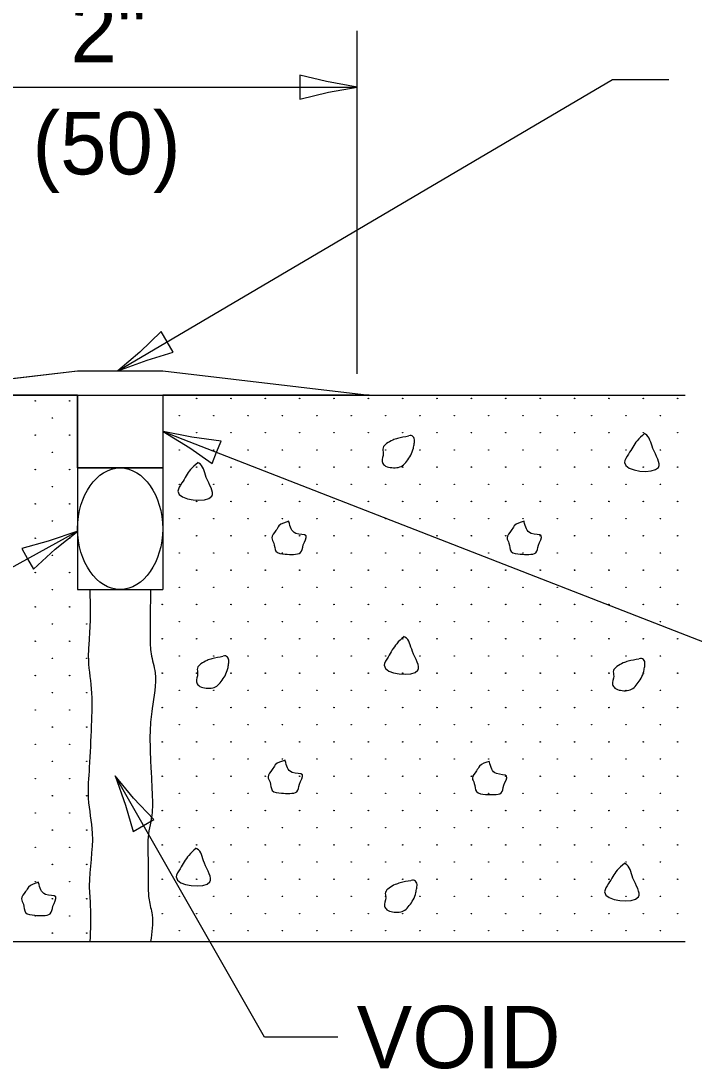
# Model space of a CAD drawing. Extents: x 0 to 2.83, y 0 to 1.83.
# Drawn here: x 1.8889 to 2.026, y 0.5037 to 0.7172 of the extents above; entities that cross this region are included whole.
import ezdxf

# ---------------------------------------------------------------- set-up
doc = ezdxf.new("R2010")
doc.units = 0
for name, color, linetype in [('RD_Pr_Roadway_Dimensions', 7, 'Continuous'), ('RD_Pr_Roadway_Items', 7, 'Continuous'), ('RD_Pr_Roadway_Notes', 7, 'Continuous')]:
    doc.layers.add(name, color=color, linetype=linetype)

msp = doc.modelspace()

# ---------------------------------------------------------------- linework, layer by layer
at = {"layer": 'RD_Pr_Roadway_Dimensions'}
for p, q in [((1.95735, 0.64533), (1.95735, 0.71521)), ((1.85838, 0.70375), (1.95735, 0.70375))]:
    msp.add_line(p, q, dxfattribs=at)
msp.add_lwpolyline([(1.94569, 0.70619), (1.94568, 0.70375), (1.94568, 0.70131), (1.95152, 0.70274), (1.95735, 0.70375), (1.95113, 0.70488)], close=True, dxfattribs=at)
at = {"layer": 'RD_Pr_Roadway_Items'}
for p, q in [((1.85838, 0.64098), (1.90044, 0.64593)), ((1.90044, 0.64593), (1.91776, 0.64593)), ((1.91776, 0.64593), (1.95982, 0.64098)), ((1.78663, 0.64098), (2.02415, 0.64098)), ((1.90044, 0.64098), (1.90044, 0.6014)), ((1.91776, 0.64098), (1.91776, 0.6014)), ((1.90044, 0.62614), (1.91776, 0.62614)), ((1.90044, 0.6014), (1.91776, 0.6014)), ((1.78663, 0.52964), (2.02415, 0.52964))]:
    msp.add_line(p, q, dxfattribs=at)
msp.add_lwpolyline([(1.85838, 0.64098), (1.90044, 0.64593), (1.91776, 0.64593), (1.95982, 0.64098), (1.91776, 0.64098), (1.91776, 0.62614), (1.90044, 0.62614), (1.90044, 0.64098)], close=True, dxfattribs=at)
for centre in [(1.89181, 0.63982), (1.89881, 0.63982), (1.92467, 0.64031), (1.93166, 0.64031), (1.93866, 0.64031), (1.94566, 0.64031), (1.95266, 0.64031), (1.95966, 0.64031), (1.96665, 0.64031), (1.97365, 0.64031), (1.98065, 0.64031), (1.98765, 0.64031), (1.99465, 0.64031), (2.00164, 0.64031), (2.00864, 0.64031), (2.01564, 0.64031), (2.02264, 0.64031), (1.92117, 0.63682), (1.92817, 0.63682), (1.93516, 0.63682), (1.94216, 0.63682), (1.94916, 0.63682), (1.95616, 0.63682), (1.96316, 0.63682), (1.97015, 0.63682), (1.97715, 0.63682), (1.98415, 0.63682), (1.99115, 0.63682), (1.99815, 0.63682), (2.00514, 0.63682), (2.01214, 0.63682), (2.01914, 0.63682), (1.89531, 0.63633), (1.89181, 0.63283), (1.89881, 0.63283), (1.92467, 0.63332), (1.93166, 0.63332), (1.93866, 0.63332), (1.94566, 0.63332), (1.95266, 0.63332), (1.95966, 0.63332), (1.96665, 0.63332), (1.97365, 0.63332), (1.98065, 0.63332), (1.98765, 0.63332), (1.99465, 0.63332), (2.00164, 0.63332), (2.00864, 0.63332), (2.01564, 0.63332), (2.02264, 0.63332), (1.89531, 0.62933), (1.92117, 0.62982), (1.92817, 0.62982), (1.93516, 0.62982), (1.94216, 0.62982), (1.94916, 0.62982), (1.95616, 0.62982), (1.96316, 0.62982), (1.97015, 0.62982), (1.97715, 0.62982), (1.98415, 0.62982), (1.99115, 0.62982), (1.99815, 0.62982), (2.00514, 0.62982), (2.01214, 0.62982), (2.01914, 0.62982), (1.89181, 0.62583), (1.89881, 0.62583), (1.92467, 0.62632), (1.93166, 0.62632), (1.93866, 0.62632), (1.94566, 0.62632), (1.95266, 0.62632), (1.95966, 0.62632), (1.96665, 0.62632), (1.97365, 0.62632), (1.98065, 0.62632), (1.98765, 0.62632), (1.99465, 0.62632), (2.00164, 0.62632), (2.00864, 0.62632), (2.01564, 0.62632), (2.02264, 0.62632), (1.89531, 0.62233), (1.92117, 0.62282), (1.92817, 0.62282), (1.93516, 0.62282), (1.94216, 0.62282), (1.94916, 0.62282), (1.95616, 0.62282), (1.96316, 0.62282), (1.97015, 0.62282), (1.97715, 0.62282), (1.98415, 0.62282), (1.99115, 0.62282), (1.99815, 0.62282), (2.00514, 0.62282), (2.01214, 0.62282), (2.01914, 0.62282), (1.92467, 0.61932), (1.93166, 0.61932), (1.93866, 0.61932), (1.94566, 0.61932), (1.95266, 0.61932), (1.95966, 0.61932), (1.96665, 0.61932), (1.97365, 0.61932), (1.98065, 0.61932), (1.98765, 0.61932), (1.99465, 0.61932), (2.00164, 0.61932), (2.00864, 0.61932), (2.01564, 0.61932), (2.02264, 0.61932), (1.89181, 0.61883), (1.89881, 0.61883), (1.89531, 0.61533), (1.92117, 0.61582), (1.92817, 0.61582), (1.93516, 0.61582), (1.94216, 0.61582), (1.94916, 0.61582), (1.95616, 0.61582), (1.96316, 0.61582), (1.97015, 0.61582), (1.97715, 0.61582), (1.98415, 0.61582), (1.99115, 0.61582), (1.99815, 0.61582), (2.00514, 0.61582), (2.01214, 0.61582), (2.01914, 0.61582), (1.89181, 0.61183), (1.89881, 0.61183), (1.92467, 0.61232), (1.93166, 0.61232), (1.93866, 0.61232), (1.94566, 0.61232), (1.95266, 0.61232), (1.95966, 0.61232), (1.96665, 0.61232), (1.97365, 0.61232), (1.98065, 0.61232), (1.98765, 0.61232), (1.99465, 0.61232), (2.00164, 0.61232), (2.00864, 0.61232), (2.01564, 0.61232), (2.02264, 0.61232), (1.92117, 0.60882), (1.92817, 0.60882), (1.93516, 0.60882), (1.94216, 0.60882), (1.94916, 0.60882), (1.95616, 0.60882), (1.96316, 0.60882), (1.97015, 0.60882), (1.97715, 0.60882), (1.98415, 0.60882), (1.99115, 0.60882), (1.99815, 0.60882), (2.00514, 0.60882), (2.01214, 0.60882), (2.01914, 0.60882), (1.89531, 0.60833), (1.89181, 0.60483), (1.89881, 0.60483), (1.92467, 0.60532), (1.93166, 0.60532), (1.93866, 0.60532), (1.94566, 0.60532), (1.95266, 0.60532), (1.95966, 0.60532), (1.96665, 0.60532), (1.97365, 0.60532), (1.98065, 0.60532), (1.98765, 0.60532), (1.99465, 0.60532), (2.00164, 0.60532), (2.00864, 0.60532), (2.01564, 0.60532), (2.02264, 0.60532), (1.89531, 0.60134), (1.90231, 0.60134), (1.92117, 0.60183), (1.92817, 0.60183), (1.93516, 0.60183), (1.94216, 0.60183), (1.94916, 0.60183), (1.95616, 0.60183), (1.96316, 0.60183), (1.97015, 0.60183), (1.97715, 0.60183), (1.98415, 0.60183), (1.99115, 0.60183), (1.99815, 0.60183), (2.00514, 0.60183), (2.01214, 0.60183), (2.01914, 0.60183), (1.91767, 0.59833), (1.92467, 0.59833), (1.93166, 0.59833), (1.93866, 0.59833), (1.94566, 0.59833), (1.95266, 0.59833), (1.95966, 0.59833), (1.96665, 0.59833), (1.97365, 0.59833), (1.98065, 0.59833), (1.98765, 0.59833), (1.99465, 0.59833), (2.00164, 0.59833), (2.00864, 0.59833), (2.01564, 0.59833), (2.02264, 0.59833), (1.89181, 0.59784), (1.89881, 0.59784), (1.89531, 0.59434), (1.90231, 0.59434), (1.92117, 0.59483), (1.92817, 0.59483), (1.93516, 0.59483), (1.94216, 0.59483), (1.94916, 0.59483), (1.95616, 0.59483), (1.96316, 0.59483), (1.97015, 0.59483), (1.97715, 0.59483), (1.98415, 0.59483), (1.99115, 0.59483), (1.99815, 0.59483), (2.00514, 0.59483), (2.01214, 0.59483), (2.01914, 0.59483), (1.89181, 0.59084), (1.89881, 0.59084), (1.91767, 0.59133), (1.92467, 0.59133), (1.93166, 0.59133), (1.93866, 0.59133), (1.94566, 0.59133), (1.95266, 0.59133), (1.95966, 0.59133), (1.96665, 0.59133), (1.97365, 0.59133), (1.98065, 0.59133), (1.98765, 0.59133), (1.99465, 0.59133), (2.00164, 0.59133), (2.00864, 0.59133), (2.01564, 0.59133), (2.02264, 0.59133), (1.89531, 0.58734), (1.90231, 0.58734), (1.92117, 0.58783), (1.92817, 0.58783), (1.93516, 0.58783), (1.94216, 0.58783), (1.94916, 0.58783), (1.95616, 0.58783), (1.96316, 0.58783), (1.97015, 0.58783), (1.97715, 0.58783), (1.98415, 0.58783), (1.99115, 0.58783), (1.99815, 0.58783), (2.00514, 0.58783), (2.01214, 0.58783), (2.01914, 0.58783), (1.89181, 0.58384), (1.89881, 0.58384), (1.91767, 0.58433), (1.92467, 0.58433), (1.93166, 0.58433), (1.93866, 0.58433), (1.94566, 0.58433), (1.95266, 0.58433), (1.95966, 0.58433), (1.96665, 0.58433), (1.97365, 0.58433), (1.98065, 0.58433), (1.98765, 0.58433), (1.99465, 0.58433), (2.00164, 0.58433), (2.00864, 0.58433), (2.01564, 0.58433), (2.02264, 0.58433), (1.89531, 0.58034), (1.90231, 0.58034), (1.92117, 0.58083), (1.92817, 0.58083), (1.93516, 0.58083), (1.94216, 0.58083), (1.94916, 0.58083), (1.95616, 0.58083), (1.96316, 0.58083), (1.97015, 0.58083), (1.97715, 0.58083), (1.98415, 0.58083), (1.99115, 0.58083), (1.99815, 0.58083), (2.00514, 0.58083), (2.01214, 0.58083), (2.01914, 0.58083), (1.89181, 0.57684), (1.89881, 0.57684), (1.91767, 0.57733), (1.92467, 0.57733), (1.93166, 0.57733), (1.93866, 0.57733), (1.94566, 0.57733), (1.95266, 0.57733), (1.95966, 0.57733), (1.96665, 0.57733), (1.97365, 0.57733), (1.98065, 0.57733), (1.98765, 0.57733), (1.99465, 0.57733), (2.00164, 0.57733), (2.00864, 0.57733), (2.01564, 0.57733), (2.02264, 0.57733), (1.89531, 0.57334), (1.90231, 0.57334), (1.92117, 0.57383), (1.92817, 0.57383), (1.93516, 0.57383), (1.94216, 0.57383), (1.94916, 0.57383), (1.95616, 0.57383), (1.96316, 0.57383), (1.97015, 0.57383), (1.97715, 0.57383), (1.98415, 0.57383), (1.99115, 0.57383), (1.99815, 0.57383), (2.00514, 0.57383), (2.01214, 0.57383), (2.01914, 0.57383), (1.91767, 0.57033), (1.92467, 0.57033), (1.93166, 0.57033), (1.93866, 0.57033), (1.94566, 0.57033), (1.95266, 0.57033), (1.95966, 0.57033), (1.96665, 0.57033), (1.97365, 0.57033), (1.98065, 0.57033), (1.98765, 0.57033), (1.99465, 0.57033), (2.00164, 0.57033), (2.00864, 0.57033), (2.01564, 0.57033), (2.02264, 0.57033), (1.89181, 0.56984), (1.89881, 0.56984), (1.89531, 0.56635), (1.90231, 0.56635), (1.92117, 0.56684), (1.92817, 0.56684), (1.93516, 0.56684), (1.94216, 0.56684), (1.94916, 0.56684), (1.95616, 0.56684), (1.96316, 0.56684), (1.97015, 0.56684), (1.97715, 0.56684), (1.98415, 0.56684), (1.99115, 0.56684), (1.99815, 0.56684), (2.00514, 0.56684), (2.01214, 0.56684), (2.01914, 0.56684), (1.89181, 0.56285), (1.89881, 0.56285), (1.91767, 0.56334), (1.92467, 0.56334), (1.93166, 0.56334), (1.93866, 0.56334), (1.94566, 0.56334), (1.95266, 0.56334), (1.95966, 0.56334), (1.96665, 0.56334), (1.97365, 0.56334), (1.98065, 0.56334), (1.98765, 0.56334), (1.99465, 0.56334), (2.00164, 0.56334), (2.00864, 0.56334), (2.01564, 0.56334), (2.02264, 0.56334), (1.92117, 0.55984), (1.92817, 0.55984), (1.93516, 0.55984), (1.94216, 0.55984), (1.94916, 0.55984), (1.95616, 0.55984), (1.96316, 0.55984), (1.97015, 0.55984), (1.97715, 0.55984), (1.98415, 0.55984), (1.99115, 0.55984), (1.99815, 0.55984), (2.00514, 0.55984), (2.01214, 0.55984), (2.01914, 0.55984), (1.89531, 0.55935), (1.90231, 0.55935), (1.89181, 0.55585), (1.89881, 0.55585), (1.91767, 0.55634), (1.92467, 0.55634), (1.93166, 0.55634), (1.93866, 0.55634), (1.94566, 0.55634), (1.95266, 0.55634), (1.95966, 0.55634), (1.96665, 0.55634), (1.97365, 0.55634), (1.98065, 0.55634), (1.98765, 0.55634), (1.99465, 0.55634), (2.00164, 0.55634), (2.00864, 0.55634), (2.01564, 0.55634), (2.02264, 0.55634), (1.89531, 0.55235), (1.90231, 0.55235), (1.92117, 0.55284), (1.92817, 0.55284), (1.93516, 0.55284), (1.94216, 0.55284), (1.94916, 0.55284), (1.95616, 0.55284), (1.96316, 0.55284), (1.97015, 0.55284), (1.97715, 0.55284), (1.98415, 0.55284), (1.99115, 0.55284), (1.99815, 0.55284), (2.00514, 0.55284), (2.01214, 0.55284), (2.01914, 0.55284), (1.89181, 0.54885), (1.89881, 0.54885), (1.91767, 0.54934), (1.92467, 0.54934), (1.93166, 0.54934), (1.93866, 0.54934), (1.94566, 0.54934), (1.95266, 0.54934), (1.95966, 0.54934), (1.96665, 0.54934), (1.97365, 0.54934), (1.98065, 0.54934), (1.98765, 0.54934), (1.99465, 0.54934), (2.00164, 0.54934), (2.00864, 0.54934), (2.01564, 0.54934), (2.02264, 0.54934), (1.89531, 0.54535), (1.90231, 0.54535), (1.92117, 0.54584), (1.92817, 0.54584), (1.93516, 0.54584), (1.94216, 0.54584), (1.94916, 0.54584), (1.95616, 0.54584), (1.96316, 0.54584), (1.97015, 0.54584), (1.97715, 0.54584), (1.98415, 0.54584), (1.99115, 0.54584), (1.99815, 0.54584), (2.00514, 0.54584), (2.01214, 0.54584), (2.01914, 0.54584), (1.89181, 0.54185), (1.89881, 0.54185), (1.91767, 0.54234), (1.92467, 0.54234), (1.93166, 0.54234), (1.93866, 0.54234), (1.94566, 0.54234), (1.95266, 0.54234), (1.95966, 0.54234), (1.96665, 0.54234), (1.97365, 0.54234), (1.98065, 0.54234), (1.98765, 0.54234), (1.99465, 0.54234), (2.00164, 0.54234), (2.00864, 0.54234), (2.01564, 0.54234), (2.02264, 0.54234), (1.89531, 0.53835), (1.90231, 0.53835), (1.92117, 0.53884), (1.92817, 0.53884), (1.93516, 0.53884), (1.94216, 0.53884), (1.94916, 0.53884), (1.95616, 0.53884), (1.96316, 0.53884), (1.97015, 0.53884), (1.97715, 0.53884), (1.98415, 0.53884), (1.99115, 0.53884), (1.99815, 0.53884), (2.00514, 0.53884), (2.01214, 0.53884), (2.01914, 0.53884), (1.89181, 0.53485), (1.89881, 0.53485), (1.91767, 0.53534), (1.92467, 0.53534), (1.93166, 0.53534), (1.93866, 0.53534), (1.94566, 0.53534), (1.95266, 0.53534), (1.95966, 0.53534), (1.96665, 0.53534), (1.97365, 0.53534), (1.98065, 0.53534), (1.98765, 0.53534), (1.99465, 0.53534), (2.00164, 0.53534), (2.00864, 0.53534), (2.01564, 0.53534), (2.02264, 0.53534), (1.92117, 0.53185), (1.92817, 0.53185), (1.93516, 0.53185), (1.94216, 0.53185), (1.94916, 0.53185), (1.95616, 0.53185), (1.96316, 0.53185), (1.97015, 0.53185), (1.97715, 0.53185), (1.98415, 0.53185), (1.99115, 0.53185), (1.99815, 0.53185), (2.00514, 0.53185), (2.01214, 0.53185), (2.01914, 0.53185), (1.89531, 0.53136), (1.90231, 0.53136)]:
    msp.add_circle(centre, 0.0000495, dxfattribs=at)
msp.add_ellipse((1.9091, 0.61377), major_axis=(0, -0.01237), ratio=0.7, dxfattribs=at)
for points in [[(1.96781, 0.63261), (1.96561, 0.63217), (1.96462, 0.63182), (1.96336, 0.6311), (1.96264, 0.63026), (1.96269, 0.62913), (1.96246, 0.62744), (1.96291, 0.6267), (1.9641, 0.62626), (1.96546, 0.62621), (1.96657, 0.6266), (1.96749, 0.62754), (1.96828, 0.62873), (1.96882, 0.63019), (1.969, 0.6311), (1.969, 0.63212), (1.96838, 0.63274), (1.96788, 0.63269)], [(2.01585, 0.63307), (2.01439, 0.63169), (2.01264, 0.62897), (2.01184, 0.62728), (2.01872, 0.62627), (2.01761, 0.63011), (2.01607, 0.63302), (2.0158, 0.63315)], [(1.92489, 0.6272), (1.92343, 0.62582), (1.92168, 0.62309), (1.92088, 0.62141), (1.92776, 0.6204), (1.92665, 0.62423), (1.92511, 0.62715), (1.92484, 0.62727)], [(1.94348, 0.61529), (1.94145, 0.61433), (1.94083, 0.61339), (1.93999, 0.61191), (1.94039, 0.61084), (1.94083, 0.60916), (1.94269, 0.60859), (1.94444, 0.60854), (1.94585, 0.60889), (1.9464, 0.61045), (1.94697, 0.6123), (1.94489, 0.61282), (1.94348, 0.6152)], [(1.99139, 0.61528), (1.98936, 0.61432), (1.98874, 0.61337), (1.9879, 0.61189), (1.98829, 0.61083), (1.98874, 0.60914), (1.9906, 0.60858), (1.99235, 0.60853), (1.99376, 0.60887), (1.99431, 0.61043), (1.99488, 0.61229), (1.9928, 0.61281), (1.99139, 0.61518)], [(1.90292, 0.6014), (1.90281, 0.59132), (1.90261, 0.58787), (1.90322, 0.58117), (1.90322, 0.57365), (1.90281, 0.56513), (1.90261, 0.55883), (1.90342, 0.55173), (1.90281, 0.54097), (1.90302, 0.5369), (1.90292, 0.52964)], [(1.91529, 0.6014), (1.9152, 0.59173), (1.9154, 0.58828), (1.91621, 0.58442), (1.9156, 0.57711), (1.9152, 0.57264), (1.9152, 0.56898), (1.9154, 0.56432), (1.9156, 0.56005), (1.9156, 0.55599), (1.91479, 0.55092), (1.91479, 0.54604), (1.91479, 0.54097), (1.915, 0.53813), (1.9156, 0.53508), (1.91529, 0.52964)], [(1.96688, 0.59172), (1.96542, 0.59034), (1.96367, 0.58761), (1.96288, 0.58593), (1.96975, 0.58492), (1.96864, 0.58875), (1.96711, 0.59167), (1.96683, 0.5918)], [(1.93, 0.58771), (1.9278, 0.58726), (1.92681, 0.58692), (1.92555, 0.5862), (1.92483, 0.58536), (1.92488, 0.58422), (1.92466, 0.58254), (1.9251, 0.58179), (1.92629, 0.58135), (1.92765, 0.5813), (1.92877, 0.5817), (1.92968, 0.58264), (1.93047, 0.58382), (1.93102, 0.58528), (1.93119, 0.5862), (1.93119, 0.58721), (1.93057, 0.58783), (1.93008, 0.58778)], [(2.01474, 0.5872), (2.01254, 0.58675), (2.01155, 0.58641), (2.01029, 0.58569), (2.00957, 0.58485), (2.00962, 0.58371), (2.0094, 0.58203), (2.00984, 0.58129), (2.01103, 0.58084), (2.01239, 0.58079), (2.01351, 0.58119), (2.01442, 0.58213), (2.01521, 0.58331), (2.01576, 0.58477), (2.01593, 0.58569), (2.01593, 0.5867), (2.01531, 0.58732), (2.01482, 0.58727)], [(1.94272, 0.56658), (1.94069, 0.56562), (1.94007, 0.56468), (1.93923, 0.56319), (1.93963, 0.56213), (1.94007, 0.56045), (1.94193, 0.55988), (1.94369, 0.55983), (1.9451, 0.56018), (1.94564, 0.56173), (1.94621, 0.56359), (1.94413, 0.56411), (1.94272, 0.56648)], [(1.98433, 0.56633), (1.9823, 0.56537), (1.98168, 0.56443), (1.98084, 0.56294), (1.98123, 0.56188), (1.98168, 0.5602), (1.98353, 0.55963), (1.98529, 0.55958), (1.9867, 0.55992), (1.98725, 0.56148), (1.98781, 0.56334), (1.98574, 0.56386), (1.98433, 0.56623)], [(1.92452, 0.54859), (1.92306, 0.5472), (1.9213, 0.54448), (1.92051, 0.5428), (1.92739, 0.54178), (1.92627, 0.54562), (1.92474, 0.54854), (1.92447, 0.54866)], [(2.01179, 0.54554), (2.01033, 0.54416), (2.00857, 0.54144), (2.00778, 0.53975), (2.01466, 0.53874), (2.01355, 0.54257), (2.01201, 0.54549), (2.01174, 0.54562)], [(1.89249, 0.54172), (1.89046, 0.54075), (1.88984, 0.53981), (1.889, 0.53833), (1.88939, 0.53726), (1.88984, 0.53558), (1.89169, 0.53501), (1.89345, 0.53496), (1.89486, 0.53531), (1.89541, 0.53687), (1.89597, 0.53872), (1.8939, 0.53924), (1.89249, 0.54162)], [(1.96831, 0.54204), (1.96611, 0.54159), (1.96512, 0.54125), (1.96386, 0.54053), (1.96314, 0.53969), (1.96319, 0.53855), (1.96297, 0.53687), (1.96341, 0.53613), (1.9646, 0.53568), (1.96596, 0.53563), (1.96708, 0.53603), (1.96799, 0.53697), (1.96878, 0.53816), (1.96933, 0.53962), (1.9695, 0.54053), (1.9695, 0.54155), (1.96888, 0.54216), (1.96839, 0.54211)]]:
    msp.add_spline(points, degree=3, dxfattribs=at)
at = {"layer": 'RD_Pr_Roadway_Notes'}
for p, q in [((1.90863, 0.64593), (2.00941, 0.70533)), ((2.00941, 0.70533), (2.02085, 0.70533)), ((1.91788, 0.63359), (2.03409, 0.58827)), ((1.90046, 0.61329), (1.82904, 0.57367))]:
    msp.add_line(p, q, dxfattribs=at)
for points in [[(1.91992, 0.64975), (1.91868, 0.65185), (1.91744, 0.65396), (1.91314, 0.64976), (1.90863, 0.64593), (1.91457, 0.64811)], [(1.92786, 0.62708), (1.92875, 0.62935), (1.92964, 0.63163), (1.92368, 0.63242), (1.91788, 0.63359), (1.92326, 0.63028)], [(1.88908, 0.60976), (1.89026, 0.60763), (1.89144, 0.60549), (1.89585, 0.60957), (1.90046, 0.61329), (1.89447, 0.61126)], [(1.91175, 0.55209), (1.91387, 0.5533), (1.91599, 0.55451), (1.91185, 0.55886), (1.90808, 0.56343), (1.91019, 0.55746)]]:
    msp.add_lwpolyline(points, close=True, dxfattribs=at)
msp.add_lwpolyline([(1.95343, 0.51019), (1.9385, 0.51019), (1.90808, 0.56343)], dxfattribs=at)

# ---------------------------------------------------------------- texts
at = {"layer": 'RD_Pr_Roadway_Dimensions'}
for s, p in [('2"', (1.89901, 0.70883)), ('(50)', (1.89123, 0.68597))]:
    msp.add_text(s, height=0.0127, dxfattribs=at).set_placement(p)
at = {"layer": 'RD_Pr_Roadway_Notes'}
msp.add_text('VOID', height=0.0127, dxfattribs=at).set_placement((1.95727, 0.50384))

doc.saveas('drawing.dxf')
